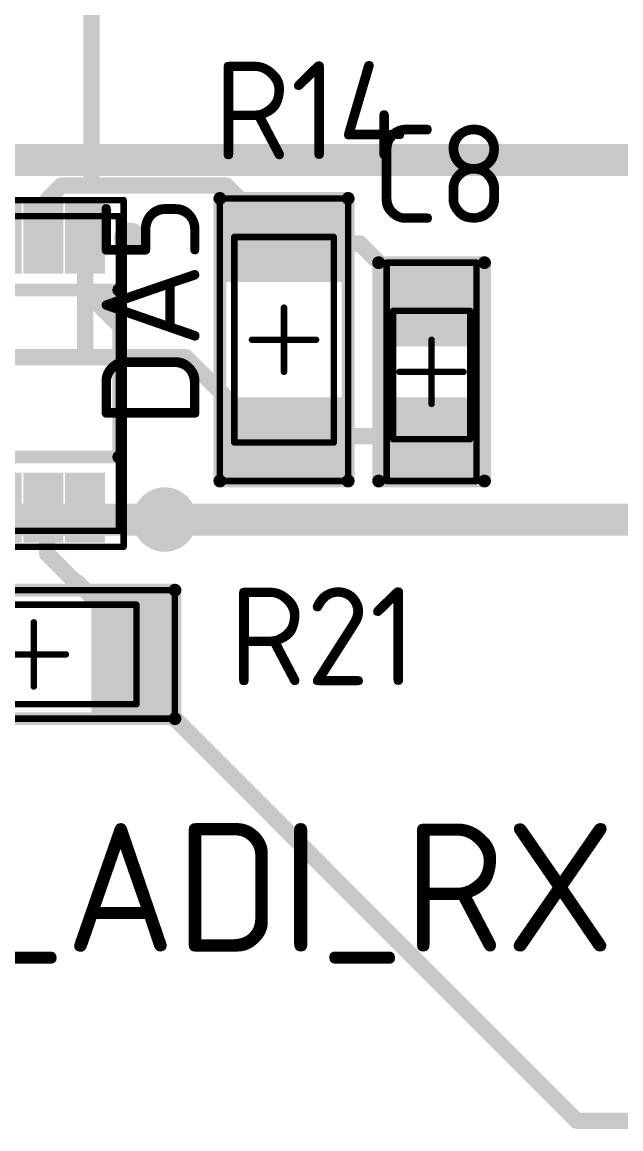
# Model space of a CAD drawing. Header units: inches. Extents: x 0 to 220, y 0 to 79.
# Drawn here: x 151.24 to 160.58, y 17.31 to 34.55 of the extents above; entities that cross this region are included whole.
import ezdxf

# ---------------------------------------------------------------- set-up
doc = ezdxf.new("R2010")
doc.units = ezdxf.units.IN
for name, color, linetype in [('Bottom Layer- Bottom', 5, 'Continuous'), ('Bottom Solder- Bot Mask', 6, 'Continuous'), ('Mechanical 1- Top Assy', 6, 'Continuous'), ('Mechanical 13', 56, 'Continuous'), ('Mechanical 15', 56, 'Continuous'), ('Top Layer- Top', 1, 'Continuous'), ('Top Overlay- Top Silk', 2, 'Continuous'), ('Top Paste- Top Paste', 8, 'Continuous'), ('Top Solder- Top Mask', 216, 'Continuous')]:
    doc.layers.add(name, color=color, linetype=linetype)
doc.styles.add('GOST type B', font='', dxfattribs={"height": 0.2})
doc.styles.get('GOST type B').set_extended_font_data('GOST type B')

# ---------------------------------------------------------------- blocks, each defined once
blk = doc.blocks.new('8_MSOP_4')
at = {"layer": 'Mechanical 1- Top Assy'}
h = blk.add_hatch(color=7, dxfattribs=at)
edge = h.paths.add_edge_path()
edge.add_arc((-0.0999998, 0.0999998), 0.2499995, 0, 360)
at = {"layer": 'Top Layer- Top'}
for points in [[(-0.20999958, 3.74499886), (-0.20999958, 4.63499962), (0.20999958, 4.63499962), (0.20999958, 3.74499886)], [(0.44000166, 3.74499886), (0.44000166, 4.63499962), (0.86000082, 4.63499962), (0.86000082, 3.74499886)], [(1.09000036, 3.74499886), (1.09000036, 4.63499962), (1.50999952, 4.63499962), (1.50999952, 3.74499886)], [(1.7400016, 3.74499886), (1.7400016, 4.63499962), (2.16000076, 4.63499962), (2.16000076, 3.74499886)], [(-0.20999958, -0.44500038), (-0.20999958, 0.44500038), (0.20999958, 0.44500038), (0.20999958, -0.44500038)], [(0.44000166, -0.44500038), (0.44000166, 0.44500038), (0.86000082, 0.44500038), (0.86000082, -0.44500038)], [(1.09000036, -0.44500038), (1.09000036, 0.44500038), (1.50999952, 0.44500038), (1.50999952, -0.44500038)], [(1.7400016, -0.44500038), (1.7400016, 0.44500038), (2.16000076, 0.44500038), (2.16000076, -0.44500038)]]:
    blk.add_hatch(color=7, dxfattribs=at).paths.add_polyline_path(points)
at = {"layer": 'Top Overlay- Top Silk'}
blk.add_hatch(color=2, dxfattribs=at).paths.add_polyline_path([(-0.52500022, 0.8000009399999999), (0.19496786, 0.80002888), (-0.52502816, 1.5200249)])
h = blk.add_hatch(color=7, dxfattribs=at)
edge = h.paths.add_edge_path()
edge.add_arc((-0.7000011399999999, 0), 0.2499995, 0, 360)
at = {"layer": 'Top Paste- Top Paste'}
for points in [[(-0.20999958, 3.74499886), (-0.20999958, 4.63499962), (0.20999958, 4.63499962), (0.20999958, 3.74499886)], [(0.44000166, 3.74499886), (0.44000166, 4.63499962), (0.86000082, 4.63499962), (0.86000082, 3.74499886)], [(1.09000036, 3.74499886), (1.09000036, 4.63499962), (1.50999952, 4.63499962), (1.50999952, 3.74499886)], [(1.7400016, 3.74499886), (1.7400016, 4.63499962), (2.16000076, 4.63499962), (2.16000076, 3.74499886)], [(-0.20999958, -0.44500038), (-0.20999958, 0.44500038), (0.20999958, 0.44500038), (0.20999958, -0.44500038)], [(0.44000166, -0.44500038), (0.44000166, 0.44500038), (0.86000082, 0.44500038), (0.86000082, -0.44500038)], [(1.09000036, -0.44500038), (1.09000036, 0.44500038), (1.50999952, 0.44500038), (1.50999952, -0.44500038)], [(1.7400016, -0.44500038), (1.7400016, 0.44500038), (2.16000076, 0.44500038), (2.16000076, -0.44500038)]]:
    blk.add_hatch(color=7, dxfattribs=at).paths.add_polyline_path(points)
at = {"layer": 'Top Solder- Top Mask'}
for points in [[(-0.31159958, 3.64339886), (-0.3115995799999999, 4.73659962), (0.31159958, 4.73659962), (0.3115995799999999, 3.64339886)], [(0.33840166, 3.64339886), (0.33840166, 4.73659962), (0.9616008199999999, 4.73659962), (0.9616008199999999, 3.64339886)], [(0.98840036, 3.64339886), (0.98840036, 4.73659962), (1.61159952, 4.73659962), (1.61159952, 3.64339886)], [(1.6384016, 3.64339886), (1.6384016, 4.73659962), (2.26160076, 4.73659962), (2.26160076, 3.64339886)], [(-0.31159958, -0.54660038), (-0.3115995799999999, 0.54660038), (0.31159958, 0.54660038), (0.3115995799999999, -0.54660038)], [(0.33840166, -0.54660038), (0.33840166, 0.54660038), (0.9616008199999999, 0.54660038), (0.9616008199999999, -0.54660038)], [(0.98840036, -0.54660038), (0.98840036, 0.54660038), (1.61159952, 0.54660038), (1.61159952, -0.54660038)], [(1.6384016, -0.54660038), (1.6384016, 0.54660038), (2.26160076, 0.54660038), (2.26160076, -0.54660038)]]:
    blk.add_hatch(color=7, dxfattribs=at).paths.add_polyline_path(points)
at = {"layer": 'Mechanical 1- Top Assy'}
for points in [[(2.47498616, 4.5501941, 0.0999998, 0.0999998, 0), (-0.5250586399999999, 4.5501941, 0.0999998, 0.0999998, 0)], [(-0.5250586399999999, 4.5501941, 0.0999998, 0.0999998, 0), (-0.5250586399999999, -0.34985198, 0.0999998, 0.0999998, 0)], [(2.47498616, 4.5501941, 0.0999998, 0.0999998, 0), (2.47498616, -0.34985198, 0.0999998, 0.0999998, 0)], [(2.47498616, -0.34985198, 0.0999998, 0.0999998, 0), (-0.5250586399999999, -0.34985198, 0.0999998, 0.0999998, 0)]]:
    blk.add_lwpolyline(points, format="xyseb", dxfattribs=at)
for points in [[(-0.55005732, 4.5501941, 0.0499999, 0.0499999, 1), (-0.50005996, 4.5501941, 0.0499999, 0.0499999, 1)], [(-0.55005732, 4.5501941, 0.0499999, 0.0499999, 1), (-0.50005996, 4.5501941, 0.0499999, 0.0499999, 1)], [(2.44998748, 4.5501941, 0.0499999, 0.0499999, 1), (2.49998484, 4.5501941, 0.0499999, 0.0499999, 1)], [(2.44998748, 4.5501941, 0.0499999, 0.0499999, 1), (2.49998484, 4.5501941, 0.0499999, 0.0499999, 1)], [(-0.55005732, -0.34985198, 0.0499999, 0.0499999, 1), (-0.50005996, -0.34985198, 0.0499999, 0.0499999, 1)], [(-0.55005732, -0.34985198, 0.0499999, 0.0499999, 1), (-0.50005996, -0.34985198, 0.0499999, 0.0499999, 1)], [(2.44998748, -0.34985198, 0.0499999, 0.0499999, 1), (2.49998484, -0.34985198, 0.0499999, 0.0499999, 1)], [(2.44998748, -0.34985198, 0.0499999, 0.0499999, 1), (2.49998484, -0.34985198, 0.0499999, 0.0499999, 1)]]:
    blk.add_lwpolyline(points, format="xyseb", close=True, dxfattribs=at)
at = {"layer": 'Mechanical 15'}
for points in [[(-0.5999987999999999, 4.800000559999999, 0.0999998, 0.0999998, 0), (-0.5999987999999999, -0.5999987999999999, 0.0999998, 0.0999998, 0)], [(2.59999988, 4.800000559999999, 0.0999998, 0.0999998, 0), (-0.5999987999999999, 4.800000559999999, 0.0999998, 0.0999998, 0)], [(2.59999988, 4.800000559999999, 0.0999998, 0.0999998, 0), (2.59999988, 3.300001019999999, 0.0999998, 0.0999998, 0)], [(2.59999988, 3.300001019999999, 0.0999998, 0.0999998, 0), (2.59999988, -0.5999987999999999, 0.0999998, 0.0999998, 0)], [(2.59999988, -0.5999987999999999, 0.0999998, 0.0999998, 0), (-0.5999987999999999, -0.5999987999999999, 0.0999998, 0.0999998, 0)]]:
    blk.add_lwpolyline(points, format="xyseb", dxfattribs=at)
for points in [[(-0.62499748, 4.800000559999999, 0.0499999, 0.0499999, 1), (-0.57500012, 4.800000559999999, 0.0499999, 0.0499999, 1)], [(-0.62499748, 4.800000559999999, 0.0499999, 0.0499999, 1), (-0.57500012, 4.800000559999999, 0.0499999, 0.0499999, 1)], [(2.5750012, 4.800000559999999, 0.0499999, 0.0499999, 1), (2.62499856, 4.800000559999999, 0.0499999, 0.0499999, 1)], [(2.5750012, 4.800000559999999, 0.0499999, 0.0499999, 1), (2.62499856, 4.800000559999999, 0.0499999, 0.0499999, 1)], [(2.5750012, 3.300001019999999, 0.0499999, 0.0499999, 1), (2.62499856, 3.300001019999999, 0.0499999, 0.0499999, 1)], [(2.5750012, 3.300001019999999, 0.0499999, 0.0499999, 1), (2.62499856, 3.300001019999999, 0.0499999, 0.0499999, 1)], [(-0.62499748, -0.5999987999999999, 0.0499999, 0.0499999, 1), (-0.57500012, -0.5999987999999999, 0.0499999, 0.0499999, 1)], [(-0.62499748, -0.5999987999999999, 0.0499999, 0.0499999, 1), (-0.57500012, -0.5999987999999999, 0.0499999, 0.0499999, 1)], [(2.5750012, -0.5999987999999999, 0.0499999, 0.0499999, 1), (2.62499856, -0.5999987999999999, 0.0499999, 0.0499999, 1)], [(2.5750012, -0.5999987999999999, 0.0499999, 0.0499999, 1), (2.62499856, -0.5999987999999999, 0.0499999, 0.0499999, 1)]]:
    blk.add_lwpolyline(points, format="xyseb", close=True, dxfattribs=at)
at = {"layer": 'Top Overlay- Top Silk'}
for points in [[(-0.52500022, 3.40000082, 0.1999996, 0.1999996, 0), (-0.52500022, 0.8000009399999999, 0.1999996, 0.1999996, 0)], [(2.50000008, 3.40000082, 0.1999996, 0.1999996, 0), (-0.52500022, 3.40000082, 0.1999996, 0.1999996, 0)], [(2.50000008, 3.40000082, 0.1999996, 0.1999996, 0), (2.50000008, 0.8000009399999999, 0.1999996, 0.1999996, 0)], [(2.50000008, 0.8000009399999999, 0.1999996, 0.1999996, 0), (-0.52500022, 0.8000009399999999, 0.1999996, 0.1999996, 0)]]:
    blk.add_lwpolyline(points, format="xyseb", dxfattribs=at)
for points in [[(-0.57500012, 3.40000082, 0.0999998, 0.0999998, 1), (-0.47500032, 3.40000082, 0.0999998, 0.0999998, 1)], [(-0.57500012, 3.40000082, 0.0999998, 0.0999998, 1), (-0.47500032, 3.40000082, 0.0999998, 0.0999998, 1)], [(2.45000018, 3.40000082, 0.0999998, 0.0999998, 1), (2.54999998, 3.40000082, 0.0999998, 0.0999998, 1)], [(2.45000018, 3.40000082, 0.0999998, 0.0999998, 1), (2.54999998, 3.40000082, 0.0999998, 0.0999998, 1)], [(-0.57500012, 0.8000009399999999, 0.0999998, 0.0999998, 1), (-0.47500032, 0.8000009399999999, 0.0999998, 0.0999998, 1)], [(-0.57500012, 0.8000009399999999, 0.0999998, 0.0999998, 1), (-0.47500032, 0.8000009399999999, 0.0999998, 0.0999998, 1)], [(2.45000018, 0.8000009399999999, 0.0999998, 0.0999998, 1), (2.54999998, 0.8000009399999999, 0.0999998, 0.0999998, 1)], [(2.45000018, 0.8000009399999999, 0.0999998, 0.0999998, 1), (2.54999998, 0.8000009399999999, 0.0999998, 0.0999998, 1)]]:
    blk.add_lwpolyline(points, format="xyseb", close=True, dxfattribs=at)
blk = doc.blocks.new('1206_54')
at = {"layer": 'Top Layer- Top'}
for points in [[(-1.99999981, -0.7999996699999999), (-1.99999981, 0.7999996699999999), (-0.9999992699999999, 0.7999996699999999), (-0.9999992699999999, -0.7999996699999999)], [(0.9999992699999999, -0.7999996699999999), (0.9999992699999999, 0.7999996699999999), (1.99999981, 0.7999996699999999), (1.99999981, -0.7999996699999999)]]:
    blk.add_hatch(color=7, dxfattribs=at).paths.add_polyline_path(points)
at = {"layer": 'Top Paste- Top Paste'}
for points in [[(-1.99999981, -0.7999996699999999), (-1.99999981, 0.7999996699999999), (-0.9999992699999999, 0.7999996699999999), (-0.9999992699999999, -0.7999996699999999)], [(0.9999992699999999, -0.7999996699999999), (0.9999992699999999, 0.7999996699999999), (1.99999981, 0.7999996699999999), (1.99999981, -0.7999996699999999)]]:
    blk.add_hatch(color=7, dxfattribs=at).paths.add_polyline_path(points)
at = {"layer": 'Top Solder- Top Mask'}
for points in [[(-2.10159981, -0.90159967), (-2.10159981, 0.90159967), (-0.89839927, 0.90159967), (-0.89839927, -0.90159967)], [(0.89839927, -0.90159967), (0.89839927, 0.90159967), (2.10159981, 0.90159967), (2.10159981, -0.90159967)]]:
    blk.add_hatch(color=7, dxfattribs=at).paths.add_polyline_path(points)
at = {"layer": 'Mechanical 13'}
for points in [[(-1.60000188, -0.77499972, 0.0999998, 0.0999998, 0), (-1.60000188, 0.77499972, 0.0999998, 0.0999998, 0)], [(-1.60000188, 0.77499972, 0.0999998, 0.0999998, 0), (1.59999934, 0.77499972, 0.0999998, 0.0999998, 0)], [(1.59999934, -0.77499972, 0.0999998, 0.0999998, 0), (1.59999934, 0.77499972, 0.0999998, 0.0999998, 0)], [(-1.60000188, -0.77499972, 0.0999998, 0.0999998, 0), (1.59999934, -0.77499972, 0.0999998, 0.0999998, 0)]]:
    blk.add_lwpolyline(points, format="xyseb", dxfattribs=at)
for points in [[(-1.62500056, 0.77499972, 0.0499999, 0.0499999, 1), (-1.5750032, 0.77499972, 0.0499999, 0.0499999, 1)], [(-1.62500056, 0.77499972, 0.0499999, 0.0499999, 1), (-1.5750032, 0.77499972, 0.0499999, 0.0499999, 1)], [(1.57500066, 0.77499972, 0.0499999, 0.0499999, 1), (1.62499802, 0.77499972, 0.0499999, 0.0499999, 1)], [(1.57500066, 0.77499972, 0.0499999, 0.0499999, 1), (1.62499802, 0.77499972, 0.0499999, 0.0499999, 1)], [(-1.62500056, -0.77499972, 0.0499999, 0.0499999, 1), (-1.5750032, -0.77499972, 0.0499999, 0.0499999, 1)], [(-1.62500056, -0.77499972, 0.0499999, 0.0499999, 1), (-1.5750032, -0.77499972, 0.0499999, 0.0499999, 1)], [(1.57500066, -0.77499972, 0.0499999, 0.0499999, 1), (1.62499802, -0.77499972, 0.0499999, 0.0499999, 1)], [(1.57500066, -0.77499972, 0.0499999, 0.0499999, 1), (1.62499802, -0.77499972, 0.0499999, 0.0499999, 1)]]:
    blk.add_lwpolyline(points, format="xyseb", close=True, dxfattribs=at)
at = {"layer": 'Mechanical 15'}
for points in [[(-2.20000068, 1.00000054, 0.0999998, 0.0999998, 0), (2.20000068, 1.00000054, 0.0999998, 0.0999998, 0)], [(-2.20000068, -1.00000054, 0.0999998, 0.0999998, 0), (-2.20000068, 1.00000054, 0.0999998, 0.0999998, 0)], [(2.20000068, -1.00000054, 0.0999998, 0.0999998, 0), (2.20000068, 1.00000054, 0.0999998, 0.0999998, 0)], [(0, -0.50000154, 0.0999998, 0.0999998, 0), (0, 0.499999, 0.0999998, 0.0999998, 0)], [(-0.499999, 0, 0.0999998, 0.0999998, 0), (0.50000154, 0, 0.0999998, 0.0999998, 0)], [(-2.20000068, -1.00000054, 0.0999998, 0.0999998, 0), (2.20000068, -1.00000054, 0.0999998, 0.0999998, 0)]]:
    blk.add_lwpolyline(points, format="xyseb", dxfattribs=at)
for points in [[(-2.22499936, 1.00000054, 0.0499999, 0.0499999, 1), (-2.175002, 1.00000054, 0.0499999, 0.0499999, 1)], [(-2.22499936, 1.00000054, 0.0499999, 0.0499999, 1), (-2.175002, 1.00000054, 0.0499999, 0.0499999, 1)], [(2.175002, 1.00000054, 0.0499999, 0.0499999, 1), (2.22499936, 1.00000054, 0.0499999, 0.0499999, 1)], [(2.175002, 1.00000054, 0.0499999, 0.0499999, 1), (2.22499936, 1.00000054, 0.0499999, 0.0499999, 1)], [(-0.02499868, 0.499999, 0.0499999, 0.0499999, 1), (0.02499868, 0.499999, 0.0499999, 0.0499999, 1)], [(-0.5249976799999999, 0, 0.0499999, 0.0499999, 1), (-0.47500032, 0, 0.0499999, 0.0499999, 1)], [(0.47500286, 0, 0.0499999, 0.0499999, 1), (0.52500022, 0, 0.0499999, 0.0499999, 1)], [(-0.02499868, -0.50000154, 0.0499999, 0.0499999, 1), (0.02499868, -0.50000154, 0.0499999, 0.0499999, 1)], [(-2.22499936, -1.00000054, 0.0499999, 0.0499999, 1), (-2.175002, -1.00000054, 0.0499999, 0.0499999, 1)], [(-2.22499936, -1.00000054, 0.0499999, 0.0499999, 1), (-2.175002, -1.00000054, 0.0499999, 0.0499999, 1)], [(2.175002, -1.00000054, 0.0499999, 0.0499999, 1), (2.22499936, -1.00000054, 0.0499999, 0.0499999, 1)], [(2.175002, -1.00000054, 0.0499999, 0.0499999, 1), (2.22499936, -1.00000054, 0.0499999, 0.0499999, 1)]]:
    blk.add_lwpolyline(points, format="xyseb", close=True, dxfattribs=at)
at = {"layer": 'Top Overlay- Top Silk'}
for points in [[(-2.20000068, -1.00000054, 0.1999996, 0.1999996, 0), (-2.20000068, 1.00000054, 0.1999996, 0.1999996, 0)], [(-2.20000068, 1.00000054, 0.1999996, 0.1999996, 0), (2.20000068, 1.00000054, 0.1999996, 0.1999996, 0)], [(2.20000068, -1.00000054, 0.1999996, 0.1999996, 0), (2.20000068, 1.00000054, 0.1999996, 0.1999996, 0)], [(-2.20000068, -1.00000054, 0.1999996, 0.1999996, 0), (2.20000068, -1.00000054, 0.1999996, 0.1999996, 0)]]:
    blk.add_lwpolyline(points, format="xyseb", dxfattribs=at)
for points in [[(-2.25000058, 1.00000054, 0.0999998, 0.0999998, 1), (-2.15000078, 1.00000054, 0.0999998, 0.0999998, 1)], [(-2.25000058, 1.00000054, 0.0999998, 0.0999998, 1), (-2.15000078, 1.00000054, 0.0999998, 0.0999998, 1)], [(2.15000078, 1.00000054, 0.0999998, 0.0999998, 1), (2.25000058, 1.00000054, 0.0999998, 0.0999998, 1)], [(2.15000078, 1.00000054, 0.0999998, 0.0999998, 1), (2.25000058, 1.00000054, 0.0999998, 0.0999998, 1)], [(-2.25000058, -1.00000054, 0.0999998, 0.0999998, 1), (-2.15000078, -1.00000054, 0.0999998, 0.0999998, 1)], [(-2.25000058, -1.00000054, 0.0999998, 0.0999998, 1), (-2.15000078, -1.00000054, 0.0999998, 0.0999998, 1)], [(2.15000078, -1.00000054, 0.0999998, 0.0999998, 1), (2.25000058, -1.00000054, 0.0999998, 0.0999998, 1)], [(2.15000078, -1.00000054, 0.0999998, 0.0999998, 1), (2.25000058, -1.00000054, 0.0999998, 0.0999998, 1)]]:
    blk.add_lwpolyline(points, format="xyseb", close=True, dxfattribs=at)
blk = doc.blocks.new('1206_57')
at = {"layer": 'Top Layer- Top'}
for points in [[(-1.99999981, -0.79999967), (-1.99999981, 0.7999996699999997), (-0.99999927, 0.79999967), (-0.9999992699999999, -0.7999996699999997)], [(0.99999927, -0.79999967), (0.9999992699999999, 0.7999996699999997), (1.99999981, 0.79999967), (1.99999981, -0.7999996699999997)]]:
    blk.add_hatch(color=7, dxfattribs=at).paths.add_polyline_path(points)
at = {"layer": 'Top Paste- Top Paste'}
for points in [[(-1.99999981, -0.79999967), (-1.99999981, 0.7999996699999997), (-0.99999927, 0.79999967), (-0.9999992699999999, -0.7999996699999997)], [(0.99999927, -0.79999967), (0.9999992699999999, 0.7999996699999997), (1.99999981, 0.79999967), (1.99999981, -0.7999996699999997)]]:
    blk.add_hatch(color=7, dxfattribs=at).paths.add_polyline_path(points)
at = {"layer": 'Top Solder- Top Mask'}
for points in [[(-2.10159981, -0.9015996700000002), (-2.10159981, 0.9015996699999999), (-0.8983992700000001, 0.9015996700000002), (-0.8983992699999997, -0.9015996699999999)], [(0.8983992700000001, -0.9015996700000002), (0.8983992699999997, 0.9015996699999999), (2.10159981, 0.9015996700000002), (2.10159981, -0.9015996699999999)]]:
    blk.add_hatch(color=7, dxfattribs=at).paths.add_polyline_path(points)
at = {"layer": 'Mechanical 13'}
for points in [[(-1.60000188, -0.77499972, 0.0999998, 0.0999998, 0), (-1.60000188, 0.77499972, 0.0999998, 0.0999998, 0)], [(1.59999934, 0.77499972, 0.0999998, 0.0999998, 0), (-1.60000188, 0.77499972, 0.0999998, 0.0999998, 0)], [(1.59999934, -0.77499972, 0.0999998, 0.0999998, 0), (1.59999934, 0.77499972, 0.0999998, 0.0999998, 0)], [(1.59999934, -0.77499972, 0.0999998, 0.0999998, 0), (-1.60000188, -0.77499972, 0.0999998, 0.0999998, 0)]]:
    blk.add_lwpolyline(points, format="xyseb", dxfattribs=at)
for points in [[(-1.62500056, 0.77499972, 0.0499999, 0.0499999, 1), (-1.5750032, 0.77499972, 0.0499999, 0.0499999, 1)], [(-1.62500056, 0.77499972, 0.0499999, 0.0499999, 1), (-1.5750032, 0.77499972, 0.0499999, 0.0499999, 1)], [(1.57500066, 0.77499972, 0.0499999, 0.0499999, 1), (1.62499802, 0.77499972, 0.0499999, 0.0499999, 1)], [(1.57500066, 0.77499972, 0.0499999, 0.0499999, 1), (1.62499802, 0.77499972, 0.0499999, 0.0499999, 1)], [(-1.62500056, -0.77499972, 0.0499999, 0.0499999, 1), (-1.5750032, -0.77499972, 0.0499999, 0.0499999, 1)], [(-1.62500056, -0.77499972, 0.0499999, 0.0499999, 1), (-1.5750032, -0.77499972, 0.0499999, 0.0499999, 1)], [(1.57500066, -0.77499972, 0.0499999, 0.0499999, 1), (1.62499802, -0.77499972, 0.0499999, 0.0499999, 1)], [(1.57500066, -0.77499972, 0.0499999, 0.0499999, 1), (1.62499802, -0.77499972, 0.0499999, 0.0499999, 1)]]:
    blk.add_lwpolyline(points, format="xyseb", close=True, dxfattribs=at)
at = {"layer": 'Mechanical 15'}
for points in [[(2.20000068, 1.00000054, 0.0999998, 0.0999998, 0), (-2.20000068, 1.00000054, 0.0999998, 0.0999998, 0)], [(-2.20000068, -1.00000054, 0.0999998, 0.0999998, 0), (-2.20000068, 1.00000054, 0.0999998, 0.0999998, 0)], [(2.20000068, -1.00000054, 0.0999998, 0.0999998, 0), (2.20000068, 1.00000054, 0.0999998, 0.0999998, 0)], [(0, -0.50000154, 0.0999998, 0.0999998, 0), (0, 0.499999, 0.0999998, 0.0999998, 0)], [(0.50000154, 0, 0.0999998, 0.0999998, 0), (-0.499999, 0, 0.0999998, 0.0999998, 0)], [(2.20000068, -1.00000054, 0.0999998, 0.0999998, 0), (-2.20000068, -1.00000054, 0.0999998, 0.0999998, 0)]]:
    blk.add_lwpolyline(points, format="xyseb", dxfattribs=at)
for points in [[(-2.22499936, 1.00000054, 0.0499999, 0.0499999, 1), (-2.175002, 1.00000054, 0.0499999, 0.0499999, 1)], [(-2.22499936, 1.00000054, 0.0499999, 0.0499999, 1), (-2.175002, 1.00000054, 0.0499999, 0.0499999, 1)], [(2.175002, 1.00000054, 0.0499999, 0.0499999, 1), (2.22499936, 1.00000054, 0.0499999, 0.0499999, 1)], [(2.175002, 1.00000054, 0.0499999, 0.0499999, 1), (2.22499936, 1.00000054, 0.0499999, 0.0499999, 1)], [(-0.02499868, 0.499999, 0.0499999, 0.0499999, 1), (0.02499868, 0.499999, 0.0499999, 0.0499999, 1)], [(-0.5249976799999999, 0, 0.0499999, 0.0499999, 1), (-0.47500032, 0, 0.0499999, 0.0499999, 1)], [(0.47500286, 0, 0.0499999, 0.0499999, 1), (0.52500022, 0, 0.0499999, 0.0499999, 1)], [(-0.02499868, -0.50000154, 0.0499999, 0.0499999, 1), (0.02499868, -0.50000154, 0.0499999, 0.0499999, 1)], [(-2.22499936, -1.00000054, 0.0499999, 0.0499999, 1), (-2.175002, -1.00000054, 0.0499999, 0.0499999, 1)], [(-2.22499936, -1.00000054, 0.0499999, 0.0499999, 1), (-2.175002, -1.00000054, 0.0499999, 0.0499999, 1)], [(2.175002, -1.00000054, 0.0499999, 0.0499999, 1), (2.22499936, -1.00000054, 0.0499999, 0.0499999, 1)], [(2.175002, -1.00000054, 0.0499999, 0.0499999, 1), (2.22499936, -1.00000054, 0.0499999, 0.0499999, 1)]]:
    blk.add_lwpolyline(points, format="xyseb", close=True, dxfattribs=at)
at = {"layer": 'Top Overlay- Top Silk'}
for points in [[(-2.20000068, -1.00000054, 0.1999996, 0.1999996, 0), (-2.20000068, 1.00000054, 0.1999996, 0.1999996, 0)], [(2.20000068, 1.00000054, 0.1999996, 0.1999996, 0), (-2.20000068, 1.00000054, 0.1999996, 0.1999996, 0)], [(2.20000068, -1.00000054, 0.1999996, 0.1999996, 0), (2.20000068, 1.00000054, 0.1999996, 0.1999996, 0)], [(2.20000068, -1.00000054, 0.1999996, 0.1999996, 0), (-2.20000068, -1.00000054, 0.1999996, 0.1999996, 0)]]:
    blk.add_lwpolyline(points, format="xyseb", dxfattribs=at)
for points in [[(-2.25000058, 1.00000054, 0.0999998, 0.0999998, 1), (-2.15000078, 1.00000054, 0.0999998, 0.0999998, 1)], [(-2.25000058, 1.00000054, 0.0999998, 0.0999998, 1), (-2.15000078, 1.00000054, 0.0999998, 0.0999998, 1)], [(2.15000078, 1.00000054, 0.0999998, 0.0999998, 1), (2.25000058, 1.00000054, 0.0999998, 0.0999998, 1)], [(2.15000078, 1.00000054, 0.0999998, 0.0999998, 1), (2.25000058, 1.00000054, 0.0999998, 0.0999998, 1)], [(-2.25000058, -1.00000054, 0.0999998, 0.0999998, 1), (-2.15000078, -1.00000054, 0.0999998, 0.0999998, 1)], [(-2.25000058, -1.00000054, 0.0999998, 0.0999998, 1), (-2.15000078, -1.00000054, 0.0999998, 0.0999998, 1)], [(2.15000078, -1.00000054, 0.0999998, 0.0999998, 1), (2.25000058, -1.00000054, 0.0999998, 0.0999998, 1)], [(2.15000078, -1.00000054, 0.0999998, 0.0999998, 1), (2.25000058, -1.00000054, 0.0999998, 0.0999998, 1)]]:
    blk.add_lwpolyline(points, format="xyseb", close=True, dxfattribs=at)
blk = doc.blocks.new('CAP__0805_59')
at = {"layer": 'Top Layer- Top'}
for points in [[(-1.50000081, -0.6250000200000001), (-1.50000081, 0.6250000199999999), (-0.5000002700000001, 0.6250000200000001), (-0.5000002699999999, -0.6250000199999999)], [(0.5000002700000001, -0.6250000200000001), (0.5000002699999999, 0.6250000199999999), (1.50000081, 0.6250000200000001), (1.50000081, -0.6250000199999999)]]:
    blk.add_hatch(color=7, dxfattribs=at).paths.add_polyline_path(points)
at = {"layer": 'Top Paste- Top Paste'}
for points in [[(-1.50000081, -0.6250000200000001), (-1.50000081, 0.6250000199999999), (-0.5000002700000001, 0.6250000200000001), (-0.5000002699999999, -0.6250000199999999)], [(0.5000002700000001, -0.6250000200000001), (0.5000002699999999, 0.6250000199999999), (1.50000081, 0.6250000200000001), (1.50000081, -0.6250000199999999)]]:
    blk.add_hatch(color=7, dxfattribs=at).paths.add_polyline_path(points)
at = {"layer": 'Top Solder- Top Mask'}
for points in [[(-1.60160081, -0.7266000200000001), (-1.60160081, 0.7266000199999998), (-0.3984002700000001, 0.7266000200000001), (-0.3984002699999999, -0.7266000199999998)], [(0.3984002700000001, -0.7266000200000001), (0.3984002699999999, 0.7266000199999998), (1.60160081, 0.7266000200000001), (1.60160081, -0.7266000199999998)]]:
    blk.add_hatch(color=7, dxfattribs=at).paths.add_polyline_path(points)
at = {"layer": 'Mechanical 13'}
for points in [[(1.05000044, 0.5999987999999999, 0.0999998, 0.0999998, 0), (-0.94918784, 0.5999987999999999, 0.0999998, 0.0999998, 0)], [(-0.94918784, -0.5999987999999999, 0.0999998, 0.0999998, 0), (-0.94918784, 0.5999987999999999, 0.0999998, 0.0999998, 0)], [(1.05000044, -0.5999987999999999, 0.0999998, 0.0999998, 0), (1.05000044, 0.5999987999999999, 0.0999998, 0.0999998, 0)], [(1.05000044, -0.5999987999999999, 0.0999998, 0.0999998, 0), (-0.94918784, -0.5999987999999999, 0.0999998, 0.0999998, 0)]]:
    blk.add_lwpolyline(points, format="xyseb", dxfattribs=at)
for points in [[(-0.97418652, 0.5999987999999999, 0.0499999, 0.0499999, 1), (-0.92418916, 0.5999987999999999, 0.0499999, 0.0499999, 1)], [(-0.97418652, 0.5999987999999999, 0.0499999, 0.0499999, 1), (-0.92418916, 0.5999987999999999, 0.0499999, 0.0499999, 1)], [(1.02500176, 0.5999987999999999, 0.0499999, 0.0499999, 1), (1.07499912, 0.5999987999999999, 0.0499999, 0.0499999, 1)], [(1.02500176, 0.5999987999999999, 0.0499999, 0.0499999, 1), (1.07499912, 0.5999987999999999, 0.0499999, 0.0499999, 1)], [(-0.97418652, -0.5999987999999999, 0.0499999, 0.0499999, 1), (-0.92418916, -0.5999987999999999, 0.0499999, 0.0499999, 1)], [(-0.97418652, -0.5999987999999999, 0.0499999, 0.0499999, 1), (-0.92418916, -0.5999987999999999, 0.0499999, 0.0499999, 1)], [(1.02500176, -0.5999987999999999, 0.0499999, 0.0499999, 1), (1.07499912, -0.5999987999999999, 0.0499999, 0.0499999, 1)], [(1.02500176, -0.5999987999999999, 0.0499999, 0.0499999, 1), (1.07499912, -0.5999987999999999, 0.0499999, 0.0499999, 1)]]:
    blk.add_lwpolyline(points, format="xyseb", close=True, dxfattribs=at)
at = {"layer": 'Mechanical 15'}
for points in [[(-1.69999914, -0.7000011399999999, 0.0999998, 0.0999998, 0), (-1.69999914, 0.7000011399999999, 0.0999998, 0.0999998, 0)], [(1.69999914, 0.7000011399999999, 0.0999998, 0.0999998, 0), (-1.69999914, 0.7000011399999999, 0.0999998, 0.0999998, 0)], [(1.69999914, -0.7000011399999999, 0.0999998, 0.0999998, 0), (1.69999914, 0.7000011399999999, 0.0999998, 0.0999998, 0)], [(0, -0.499999, 0.0999998, 0.0999998, 0), (0, 0.499999, 0.0999998, 0.0999998, 0)], [(0.50000154, 0, 0.0999998, 0.0999998, 0), (-0.499999, 0, 0.0999998, 0.0999998, 0)], [(1.69999914, -0.7000011399999999, 0.0999998, 0.0999998, 0), (-1.69999914, -0.7000011399999999, 0.0999998, 0.0999998, 0)]]:
    blk.add_lwpolyline(points, format="xyseb", dxfattribs=at)
for points in [[(-1.72499782, 0.7000011399999999, 0.0499999, 0.0499999, 1), (-1.67500046, 0.7000011399999999, 0.0499999, 0.0499999, 1)], [(-1.72499782, 0.7000011399999999, 0.0499999, 0.0499999, 1), (-1.67500046, 0.7000011399999999, 0.0499999, 0.0499999, 1)], [(1.67500046, 0.7000011399999999, 0.0499999, 0.0499999, 1), (1.72499782, 0.7000011399999999, 0.0499999, 0.0499999, 1)], [(1.67500046, 0.7000011399999999, 0.0499999, 0.0499999, 1), (1.72499782, 0.7000011399999999, 0.0499999, 0.0499999, 1)], [(-0.02499868, 0.499999, 0.0499999, 0.0499999, 1), (0.02499868, 0.499999, 0.0499999, 0.0499999, 1)], [(-0.5249976799999999, 0, 0.0499999, 0.0499999, 1), (-0.47500032, 0, 0.0499999, 0.0499999, 1)], [(0.47500286, 0, 0.0499999, 0.0499999, 1), (0.52500022, 0, 0.0499999, 0.0499999, 1)], [(-0.02499868, -0.499999, 0.0499999, 0.0499999, 1), (0.02499868, -0.499999, 0.0499999, 0.0499999, 1)], [(-1.72499782, -0.7000011399999999, 0.0499999, 0.0499999, 1), (-1.67500046, -0.7000011399999999, 0.0499999, 0.0499999, 1)], [(-1.72499782, -0.7000011399999999, 0.0499999, 0.0499999, 1), (-1.67500046, -0.7000011399999999, 0.0499999, 0.0499999, 1)], [(1.67500046, -0.7000011399999999, 0.0499999, 0.0499999, 1), (1.72499782, -0.7000011399999999, 0.0499999, 0.0499999, 1)], [(1.67500046, -0.7000011399999999, 0.0499999, 0.0499999, 1), (1.72499782, -0.7000011399999999, 0.0499999, 0.0499999, 1)]]:
    blk.add_lwpolyline(points, format="xyseb", close=True, dxfattribs=at)
at = {"layer": 'Top Overlay- Top Silk'}
for points in [[(1.69999914, 0.8249996199999998, 0.1999996, 0.1999996, 0), (-1.69999914, 0.8249996199999998, 0.1999996, 0.1999996, 0)], [(-1.69999914, -0.8249996199999998, 0.1999996, 0.1999996, 0), (-1.69999914, 0.8249996199999998, 0.1999996, 0.1999996, 0)], [(1.69999914, -0.8249996199999998, 0.1999996, 0.1999996, 0), (1.69999914, 0.8249996199999998, 0.1999996, 0.1999996, 0)], [(1.69999914, -0.8249996199999998, 0.1999996, 0.1999996, 0), (-1.69999914, -0.8249996199999998, 0.1999996, 0.1999996, 0)]]:
    blk.add_lwpolyline(points, format="xyseb", dxfattribs=at)
for points in [[(-1.74999904, 0.8249996199999998, 0.0999998, 0.0999998, 1), (-1.64999924, 0.8249996199999998, 0.0999998, 0.0999998, 1)], [(-1.74999904, 0.8249996199999998, 0.0999998, 0.0999998, 1), (-1.64999924, 0.8249996199999998, 0.0999998, 0.0999998, 1)], [(1.64999924, 0.8249996199999998, 0.0999998, 0.0999998, 1), (1.74999904, 0.8249996199999998, 0.0999998, 0.0999998, 1)], [(1.64999924, 0.8249996199999998, 0.0999998, 0.0999998, 1), (1.74999904, 0.8249996199999998, 0.0999998, 0.0999998, 1)], [(-1.74999904, -0.8249996199999998, 0.0999998, 0.0999998, 1), (-1.64999924, -0.8249996199999998, 0.0999998, 0.0999998, 1)], [(-1.74999904, -0.8249996199999998, 0.0999998, 0.0999998, 1), (-1.64999924, -0.8249996199999998, 0.0999998, 0.0999998, 1)], [(1.64999924, -0.8249996199999998, 0.0999998, 0.0999998, 1), (1.74999904, -0.8249996199999998, 0.0999998, 0.0999998, 1)], [(1.64999924, -0.8249996199999998, 0.0999998, 0.0999998, 1), (1.74999904, -0.8249996199999998, 0.0999998, 0.0999998, 1)]]:
    blk.add_lwpolyline(points, format="xyseb", close=True, dxfattribs=at)

msp = doc.modelspace()

# ---------------------------------------------------------------- hatches: boundary and pattern name
at = {"layer": 'Bottom Layer- Bottom'}
h = msp.add_hatch(color=7, dxfattribs=at)
edge = h.paths.add_edge_path()
edge.add_arc((153.46665776, 26.79999974), 0.3999992, 0, 360)
at = {"layer": 'Bottom Solder- Bot Mask'}
h = msp.add_hatch(color=7, dxfattribs=at)
edge = h.paths.add_edge_path()
edge.add_arc((153.46665776, 26.79999974), 0.5015992, 0, 360)
at = {"layer": 'Top Layer- Top'}
h = msp.add_hatch(color=7, dxfattribs=at)
edge = h.paths.add_edge_path()
edge.add_arc((153.46665776, 26.79999974), 0.3999992, 0, 360)
at = {"layer": 'Top Solder- Top Mask'}
h = msp.add_hatch(color=7, dxfattribs=at)
edge = h.paths.add_edge_path()
edge.add_arc((153.46665776, 26.79999974), 0.5015992, 0, 360)

# ---------------------------------------------------------------- linework, layer by layer
at = {"layer": 'Bottom Layer- Bottom'}
for points in [[(150.39999638, 32.40000123999999, 0.499999, 0.499999, 0), (176.49999752, 32.40000123999999, 0.499999, 0.499999, 0)], [(131.70000076, 26.79999974, 0.499999, 0.499999, 0), (153.46665776, 26.79999974, 0.499999, 0.499999, 0)], [(153.46665776, 26.79999974, 0.499999, 0.499999, 0), (169.26587432, 26.79999974, 0.499999, 0.499999, 0)]]:
    msp.add_lwpolyline(points, format="xyseb", dxfattribs=at)
msp.add_lwpolyline([(153.34165928, 26.79999974, 0.2499995, 0.2499995, 1), (153.59165624, 26.79999974, 0.2499995, 0.2499995, 1)], format="xyseb", close=True, dxfattribs=at)
msp.add_lwpolyline([(153.34165928, 26.79999974, 0.2499995, 0.2499995, 1), (153.59165624, 26.79999974, 0.2499995, 0.2499995, 1)], format="xyseb", close=True, dxfattribs=at)
at = {"layer": 'Top Layer- Top'}
for points in [[(152.32699532, 32.00099518, 0.254, 0.254, 0), (152.32699532, 46.63898469999999, 0.254, 0.254, 0)], [(151.63499264, 31.77781046, 0.254, 0.254, 0), (151.85817736, 32.00099518, 0.254, 0.254, 0)], [(151.85817736, 32.00099518, 0.254, 0.254, 0), (152.32699532, 32.00099518, 0.254, 0.254, 0)], [(152.32699532, 32.00099518, 0.254, 0.254, 0), (154.42498452, 32.00099518, 0.254, 0.254, 0)], [(154.42498452, 32.00099518, 0.254, 0.254, 0), (155.3259911, 31.0999886, 0.254, 0.254, 0)], [(151.63499264, 31.23399646, 0.254, 0.254, 0), (151.63499264, 31.77781046, 0.254, 0.254, 0)], [(151.57599098, 31.1749948, 0.254, 0.254, 0), (151.63499264, 31.23399646, 0.254, 0.254, 0)], [(152.22599222, 29.32698732, 0.254, 0.254, 0), (152.22599222, 31.1749948, 0.254, 0.254, 0)], [(155.3259911, 31.0999886, 0.254, 0.254, 0), (156.50699204, 31.0999886, 0.254, 0.254, 0)], [(156.50699204, 31.0999886, 0.254, 0.254, 0), (157.12799156, 30.47898908, 0.254, 0.254, 0)], [(157.12799156, 30.4729896, 0.254, 0.254, 0), (157.12799156, 30.47898908, 0.254, 0.254, 0)], [(157.12799156, 30.4729896, 0.254, 0.254, 0), (157.5009931, 30.09998805999999, 0.254, 0.254, 0)], [(157.5009931, 30.09998805999999, 0.254, 0.254, 0), (157.62599158, 30.09998805999999, 0.254, 0.254, 0)], [(143.2477831, 29.32698732, 0.254, 0.254, 0), (152.22599222, 29.32698732, 0.254, 0.254, 0)], [(152.22599222, 29.32698732, 0.254, 0.254, 0), (153.7989939, 29.32698732, 0.254, 0.254, 0)], [(153.7989939, 29.32698732, 0.254, 0.254, 0), (155.0259917, 28.09998952, 0.254, 0.254, 0)], [(155.0259917, 28.09998952, 0.254, 0.254, 0), (155.3259911, 28.09998952, 0.254, 0.254, 0)], [(155.3259911, 28.09998952, 0.254, 0.254, 0), (155.32599364, 28.09998698, 0.254, 0.254, 0)], [(155.32599364, 28.09998698, 0.254, 0.254, 0), (157.62599158, 28.09998698, 0.254, 0.254, 0)], [(152.22599222, 26.88299932, 0.499999, 0.499999, 0), (152.22599222, 26.98499556, 0.499999, 0.499999, 0)], [(151.57599098, 26.98499556, 0.254, 0.254, 0), (151.63499264, 26.9259939, 0.254, 0.254, 0)], [(152.22599222, 26.88299932, 0.499999, 0.499999, 0), (152.3089918, 26.79999974, 0.499999, 0.499999, 0)], [(151.63499264, 26.26500716, 0.254, 0.254, 0), (151.63499264, 26.9259939, 0.254, 0.254, 0)], [(152.3089918, 26.79999974, 0.499999, 0.499999, 0), (153.46665776, 26.79999974, 0.499999, 0.499999, 0)], [(151.63499264, 26.26500716, 0.254, 0.254, 0), (152.08099886, 25.81900094, 0.254, 0.254, 0)], [(152.08099886, 25.81900094, 0.254, 0.254, 0), (152.10697798, 25.81900094, 0.254, 0.254, 0)], [(152.10697798, 25.81900094, 0.254, 0.254, 0), (152.92599082, 24.9999881, 0.254, 0.254, 0)], [(152.92599082, 24.6999887, 0.254, 0.254, 0), (152.92599082, 24.9999881, 0.254, 0.254, 0)], [(152.92599082, 24.6999887, 0.254, 0.254, 0), (153.03884556, 24.6999887, 0.254, 0.254, 0)], [(153.03884556, 24.28713456, 0.254, 0.254, 0), (153.03884556, 24.6999887, 0.254, 0.254, 0)], [(153.03884556, 24.28713456, 0.254, 0.254, 0), (159.88639346, 17.43958666, 0.254, 0.254, 0)], [(159.88639346, 17.43958666, 0.254, 0.254, 0), (168.86040142, 17.43958666, 0.254, 0.254, 0)]]:
    msp.add_lwpolyline(points, format="xyseb", dxfattribs=at)
for points in [[(151.79467736, 32.00099518, 0.127, 0.127, 1), (151.92167736, 32.00099518, 0.127, 0.127, 1)], [(151.79467736, 32.00099518, 0.127, 0.127, 1), (151.92167736, 32.00099518, 0.127, 0.127, 1)], [(152.26349532, 32.00099518, 0.127, 0.127, 1), (152.39049532, 32.00099518, 0.127, 0.127, 1)], [(152.26349532, 32.00099518, 0.127, 0.127, 1), (152.39049532, 32.00099518, 0.127, 0.127, 1)], [(152.26349532, 32.00099518, 0.127, 0.127, 1), (152.39049532, 32.00099518, 0.127, 0.127, 1)], [(154.36148452, 32.00099518, 0.127, 0.127, 1), (154.48848452, 32.00099518, 0.127, 0.127, 1)], [(154.36148452, 32.00099518, 0.127, 0.127, 1), (154.48848452, 32.00099518, 0.127, 0.127, 1)], [(151.57149264, 31.77781046, 0.127, 0.127, 1), (151.69849264, 31.77781046, 0.127, 0.127, 1)], [(151.57149264, 31.77781046, 0.127, 0.127, 1), (151.69849264, 31.77781046, 0.127, 0.127, 1)], [(151.51249098, 31.1749948, 0.127, 0.127, 1), (151.63949098, 31.1749948, 0.127, 0.127, 1)], [(151.57149264, 31.23399646, 0.127, 0.127, 1), (151.69849264, 31.23399646, 0.127, 0.127, 1)], [(151.57149264, 31.23399646, 0.127, 0.127, 1), (151.69849264, 31.23399646, 0.127, 0.127, 1)], [(152.16249222, 31.1749948, 0.127, 0.127, 1), (152.28949222, 31.1749948, 0.127, 0.127, 1)], [(155.2624911, 31.0999886, 0.127, 0.127, 1), (155.3894911, 31.0999886, 0.127, 0.127, 1)], [(155.2624911, 31.0999886, 0.127, 0.127, 1), (155.3894911, 31.0999886, 0.127, 0.127, 1)], [(156.44349204, 31.0999886, 0.127, 0.127, 1), (156.57049204, 31.0999886, 0.127, 0.127, 1)], [(156.44349204, 31.0999886, 0.127, 0.127, 1), (156.57049204, 31.0999886, 0.127, 0.127, 1)], [(157.06449156, 30.47898908, 0.127, 0.127, 1), (157.19149156, 30.47898908, 0.127, 0.127, 1)], [(157.06449156, 30.47898908, 0.127, 0.127, 1), (157.19149156, 30.47898908, 0.127, 0.127, 1)], [(157.06449156, 30.4729896, 0.127, 0.127, 1), (157.19149156, 30.4729896, 0.127, 0.127, 1)], [(157.06449156, 30.4729896, 0.127, 0.127, 1), (157.19149156, 30.4729896, 0.127, 0.127, 1)], [(157.4374931, 30.09998805999999, 0.127, 0.127, 1), (157.5644931, 30.09998805999999, 0.127, 0.127, 1)], [(157.4374931, 30.09998805999999, 0.127, 0.127, 1), (157.5644931, 30.09998805999999, 0.127, 0.127, 1)], [(157.56249158, 30.09998805999999, 0.127, 0.127, 1), (157.68949158, 30.09998805999999, 0.127, 0.127, 1)], [(152.16249222, 29.32698732, 0.127, 0.127, 1), (152.28949222, 29.32698732, 0.127, 0.127, 1)], [(152.16249222, 29.32698732, 0.127, 0.127, 1), (152.28949222, 29.32698732, 0.127, 0.127, 1)], [(152.16249222, 29.32698732, 0.127, 0.127, 1), (152.28949222, 29.32698732, 0.127, 0.127, 1)], [(153.7354939, 29.32698732, 0.127, 0.127, 1), (153.8624939, 29.32698732, 0.127, 0.127, 1)], [(153.7354939, 29.32698732, 0.127, 0.127, 1), (153.8624939, 29.32698732, 0.127, 0.127, 1)], [(154.9624917, 28.09998952, 0.127, 0.127, 1), (155.0894917, 28.09998952, 0.127, 0.127, 1)], [(154.9624917, 28.09998952, 0.127, 0.127, 1), (155.0894917, 28.09998952, 0.127, 0.127, 1)], [(155.2624911, 28.09998952, 0.127, 0.127, 1), (155.3894911, 28.09998952, 0.127, 0.127, 1)], [(155.2624911, 28.09998952, 0.127, 0.127, 1), (155.3894911, 28.09998952, 0.127, 0.127, 1)], [(155.26249364, 28.09998698, 0.127, 0.127, 1), (155.38949364, 28.09998698, 0.127, 0.127, 1)], [(155.26249364, 28.09998698, 0.127, 0.127, 1), (155.38949364, 28.09998698, 0.127, 0.127, 1)], [(157.56249158, 28.09998698, 0.127, 0.127, 1), (157.68949158, 28.09998698, 0.127, 0.127, 1)], [(152.10099374, 26.98499556, 0.2499995, 0.2499995, 1), (152.3509907, 26.98499556, 0.2499995, 0.2499995, 1)], [(151.51249098, 26.98499556, 0.127, 0.127, 1), (151.63949098, 26.98499556, 0.127, 0.127, 1)], [(152.10099374, 26.88299932, 0.2499995, 0.2499995, 1), (152.3509907, 26.88299932, 0.2499995, 0.2499995, 1)], [(152.10099374, 26.88299932, 0.2499995, 0.2499995, 1), (152.3509907, 26.88299932, 0.2499995, 0.2499995, 1)], [(151.57149264, 26.9259939, 0.127, 0.127, 1), (151.69849264, 26.9259939, 0.127, 0.127, 1)], [(151.57149264, 26.9259939, 0.127, 0.127, 1), (151.69849264, 26.9259939, 0.127, 0.127, 1)], [(152.18399332, 26.79999974, 0.2499995, 0.2499995, 1), (152.43399028, 26.79999974, 0.2499995, 0.2499995, 1)], [(152.18399332, 26.79999974, 0.2499995, 0.2499995, 1), (152.43399028, 26.79999974, 0.2499995, 0.2499995, 1)], [(153.34165928, 26.79999974, 0.2499995, 0.2499995, 1), (153.59165624, 26.79999974, 0.2499995, 0.2499995, 1)], [(151.57149264, 26.26500716, 0.127, 0.127, 1), (151.69849264, 26.26500716, 0.127, 0.127, 1)], [(151.57149264, 26.26500716, 0.127, 0.127, 1), (151.69849264, 26.26500716, 0.127, 0.127, 1)], [(152.01749886, 25.81900094, 0.127, 0.127, 1), (152.14449886, 25.81900094, 0.127, 0.127, 1)], [(152.01749886, 25.81900094, 0.127, 0.127, 1), (152.14449886, 25.81900094, 0.127, 0.127, 1)], [(152.04347798, 25.81900094, 0.127, 0.127, 1), (152.17047798, 25.81900094, 0.127, 0.127, 1)], [(152.04347798, 25.81900094, 0.127, 0.127, 1), (152.17047798, 25.81900094, 0.127, 0.127, 1)], [(152.86249082, 24.9999881, 0.127, 0.127, 1), (152.98949082, 24.9999881, 0.127, 0.127, 1)], [(152.86249082, 24.9999881, 0.127, 0.127, 1), (152.98949082, 24.9999881, 0.127, 0.127, 1)], [(152.86249082, 24.6999887, 0.127, 0.127, 1), (152.98949082, 24.6999887, 0.127, 0.127, 1)], [(152.86249082, 24.6999887, 0.127, 0.127, 1), (152.98949082, 24.6999887, 0.127, 0.127, 1)], [(152.97534556, 24.6999887, 0.127, 0.127, 1), (153.10234556, 24.6999887, 0.127, 0.127, 1)], [(152.97534556, 24.6999887, 0.127, 0.127, 1), (153.10234556, 24.6999887, 0.127, 0.127, 1)], [(152.97534556, 24.28713456, 0.127, 0.127, 1), (153.10234556, 24.28713456, 0.127, 0.127, 1)], [(152.97534556, 24.28713456, 0.127, 0.127, 1), (153.10234556, 24.28713456, 0.127, 0.127, 1)], [(159.82289346, 17.43958666, 0.127, 0.127, 1), (159.94989346, 17.43958666, 0.127, 0.127, 1)], [(159.82289346, 17.43958666, 0.127, 0.127, 1), (159.94989346, 17.43958666, 0.127, 0.127, 1)]]:
    msp.add_lwpolyline(points, format="xyseb", close=True, dxfattribs=at)

# ---------------------------------------------------------------- block references
for name, p, rotation in [('1206_57', (155.3259911, 29.59998906), 270), ('8_MSOP_4', (152.22599222, 31.1749948), 180), ('CAP__0805_59', (157.62599158, 29.09998752), 270)]:
    msp.add_blockref(name, p, dxfattribs=dict(rotation=rotation))
msp.add_blockref('1206_54', (151.42599128, 24.6999887))

# ---------------------------------------------------------------- texts
at = {"layer": 'Top Overlay- Top Silk', "style": 'GOST type B'}
for s, height, p in [('R14', 1.524, (154.2288, 32.4103873)), ('C8', 1.524, (156.6926, 31.4197873)), ('R21', 1.524, (154.46959962, 24.2206907)), ('CLK_ADI_RX', 2.00000108, (146.2999995, 20.07403656))]:
    msp.add_text(s, height=height, dxfattribs=at).set_placement(p)
msp.add_text('DA5', height=1.524, rotation=90, dxfattribs=at).set_placement((154.00598612, 28.22900882))

doc.saveas('drawing.dxf')
